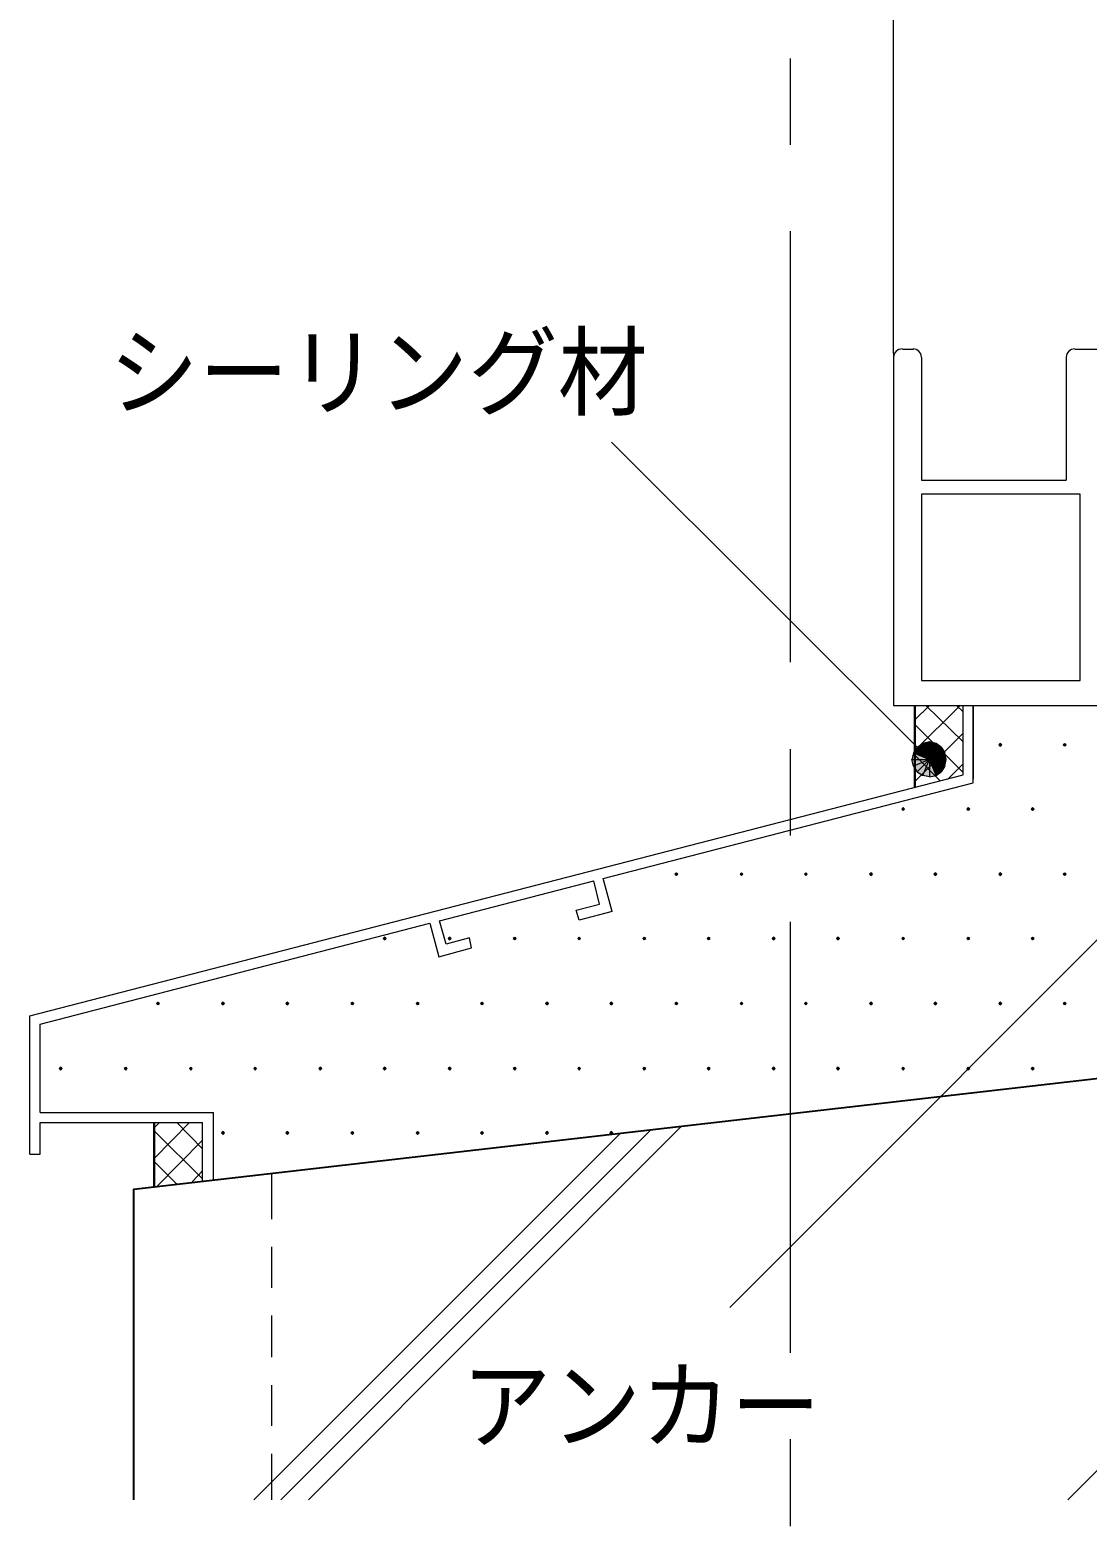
# Model space of a CAD drawing. Header units: millimetres. Extents: x 0 to 420, y 0 to 297.
# Drawn here: x 79.9 to 110.5, y 102.98 to 146.31 of the extents above; entities that cross this region are included whole.
import ezdxf
from ezdxf.enums import TextEntityAlignment as Align

# ---------------------------------------------------------------- set-up
doc = ezdxf.new("R2010")
doc.units = ezdxf.units.MM
doc.styles.add('kst32b', font='NotoSansJP-Variable.ttf')

msp = doc.modelspace()

# ---------------------------------------------------------------- hatches: boundary and pattern name
h = msp.add_hatch(color=7)
h.paths.add_polyline_path([(105.939, 125.688), (105.749, 125.645), (105.939, 125.18), (105.939, 125.688)])
h.paths.add_polyline_path([(105.749, 125.645), (105.939, 125.18), (105.579, 125.539), (105.749, 125.645)])
h.paths.add_polyline_path([(105.939, 125.18), (105.579, 125.539), (105.474, 125.37), (105.939, 125.18)])
for points in [[(106.13, 125.645), (105.939, 125.688), (105.939, 125.18), (106.13, 125.645)], [(107.992, 125.645), (107.971, 125.624), (107.95, 125.603), (107.971, 125.582), (107.992, 125.561), (108.013, 125.582), (108.035, 125.603), (108.013, 125.624), (107.992, 125.645)], [(109.855, 125.645), (109.834, 125.624), (109.813, 125.603), (109.834, 125.582), (109.855, 125.561), (109.876, 125.582), (109.897, 125.603), (109.876, 125.624), (109.855, 125.645)], [(105.177, 123.783), (105.156, 123.762), (105.135, 123.74), (105.156, 123.719), (105.177, 123.698), (105.198, 123.719), (105.22, 123.74), (105.198, 123.762), (105.177, 123.783)], [(107.061, 123.783), (107.04, 123.762), (107.019, 123.74), (107.04, 123.719), (107.061, 123.698), (107.082, 123.719), (107.103, 123.74), (107.082, 123.762), (107.061, 123.783)], [(108.924, 123.783), (108.903, 123.762), (108.881, 123.74), (108.903, 123.719), (108.924, 123.698), (108.945, 123.719), (108.966, 123.74), (108.945, 123.762), (108.924, 123.783)], [(98.616, 121.899), (98.594, 121.878), (98.573, 121.856), (98.594, 121.835), (98.616, 121.814), (98.637, 121.835), (98.658, 121.856), (98.637, 121.878), (98.616, 121.899)], [(100.499, 121.899), (100.478, 121.878), (100.457, 121.856), (100.478, 121.835), (100.499, 121.814), (100.521, 121.835), (100.542, 121.856), (100.521, 121.878), (100.499, 121.899)], [(102.362, 121.899), (102.341, 121.878), (102.32, 121.856), (102.341, 121.835), (102.362, 121.814), (102.383, 121.835), (102.404, 121.856), (102.383, 121.878), (102.362, 121.899)], [(104.246, 121.899), (104.225, 121.878), (104.204, 121.856), (104.225, 121.835), (104.246, 121.814), (104.267, 121.835), (104.288, 121.856), (104.267, 121.878), (104.246, 121.899)], [(106.109, 121.899), (106.087, 121.878), (106.066, 121.856), (106.087, 121.835), (106.109, 121.814), (106.13, 121.835), (106.151, 121.856), (106.13, 121.878), (106.109, 121.899)], [(107.992, 121.899), (107.971, 121.878), (107.95, 121.856), (107.971, 121.835), (107.992, 121.814), (108.013, 121.835), (108.035, 121.856), (108.013, 121.878), (107.992, 121.899)], [(109.855, 121.899), (109.834, 121.878), (109.813, 121.856), (109.834, 121.835), (109.855, 121.814), (109.876, 121.835), (109.897, 121.856), (109.876, 121.878), (109.855, 121.899)], [(90.17, 120.036), (90.149, 120.015), (90.128, 119.994), (90.149, 119.973), (90.17, 119.951), (90.191, 119.973), (90.212, 119.994), (90.191, 120.015), (90.17, 120.036)], [(92.054, 120.036), (92.033, 120.015), (92.012, 119.994), (92.033, 119.973), (92.054, 119.951), (92.075, 119.973), (92.096, 119.994), (92.075, 120.015), (92.054, 120.036)], [(93.938, 120.036), (93.917, 120.015), (93.895, 119.994), (93.917, 119.973), (93.938, 119.951), (93.959, 119.973), (93.98, 119.994), (93.959, 120.015), (93.938, 120.036)], [(95.8, 120.036), (95.779, 120.015), (95.758, 119.994), (95.779, 119.973), (95.8, 119.951), (95.821, 119.973), (95.843, 119.994), (95.821, 120.015), (95.8, 120.036)], [(97.684, 120.036), (97.663, 120.015), (97.642, 119.994), (97.663, 119.973), (97.684, 119.951), (97.705, 119.973), (97.727, 119.994), (97.705, 120.015), (97.684, 120.036)], [(99.547, 120.036), (99.526, 120.015), (99.504, 119.994), (99.526, 119.973), (99.547, 119.951), (99.568, 119.973), (99.589, 119.994), (99.568, 120.015), (99.547, 120.036)], [(101.431, 120.036), (101.41, 120.015), (101.388, 119.994), (101.41, 119.973), (101.431, 119.951), (101.452, 119.973), (101.473, 119.994), (101.452, 120.015), (101.431, 120.036)], [(103.293, 120.036), (103.272, 120.015), (103.251, 119.994), (103.272, 119.973), (103.293, 119.951), (103.315, 119.973), (103.336, 119.994), (103.315, 120.015), (103.293, 120.036)], [(105.177, 120.036), (105.156, 120.015), (105.135, 119.994), (105.156, 119.973), (105.177, 119.951), (105.198, 119.973), (105.22, 119.994), (105.198, 120.015), (105.177, 120.036)], [(107.061, 120.036), (107.04, 120.015), (107.019, 119.994), (107.04, 119.973), (107.061, 119.951), (107.082, 119.973), (107.103, 119.994), (107.082, 120.015), (107.061, 120.036)], [(108.924, 120.036), (108.903, 120.015), (108.881, 119.994), (108.903, 119.973), (108.924, 119.951), (108.945, 119.973), (108.966, 119.994), (108.945, 120.015), (108.924, 120.036)], [(83.608, 118.152), (83.587, 118.131), (83.566, 118.11), (83.587, 118.089), (83.608, 118.068), (83.629, 118.089), (83.651, 118.11), (83.629, 118.131), (83.608, 118.152)], [(85.492, 118.152), (85.471, 118.131), (85.45, 118.11), (85.471, 118.089), (85.492, 118.068), (85.513, 118.089), (85.535, 118.11), (85.513, 118.131), (85.492, 118.152)], [(87.355, 118.152), (87.334, 118.131), (87.312, 118.11), (87.334, 118.089), (87.355, 118.068), (87.376, 118.089), (87.397, 118.11), (87.376, 118.131), (87.355, 118.152)], [(89.239, 118.152), (89.218, 118.131), (89.196, 118.11), (89.218, 118.089), (89.239, 118.068), (89.26, 118.089), (89.281, 118.11), (89.26, 118.131), (89.239, 118.152)], [(91.123, 118.152), (91.101, 118.131), (91.08, 118.11), (91.101, 118.089), (91.123, 118.068), (91.144, 118.089), (91.165, 118.11), (91.144, 118.131), (91.123, 118.152)], [(92.985, 118.152), (92.964, 118.131), (92.943, 118.11), (92.964, 118.089), (92.985, 118.068), (93.006, 118.089), (93.028, 118.11), (93.006, 118.131), (92.985, 118.152)], [(94.869, 118.152), (94.848, 118.131), (94.827, 118.11), (94.848, 118.089), (94.869, 118.068), (94.89, 118.089), (94.911, 118.11), (94.89, 118.131), (94.869, 118.152)], [(96.732, 118.152), (96.711, 118.131), (96.689, 118.11), (96.711, 118.089), (96.732, 118.068), (96.753, 118.089), (96.774, 118.11), (96.753, 118.131), (96.732, 118.152)], [(98.616, 118.152), (98.594, 118.131), (98.573, 118.11), (98.594, 118.089), (98.616, 118.068), (98.637, 118.089), (98.658, 118.11), (98.637, 118.131), (98.616, 118.152)], [(100.499, 118.152), (100.478, 118.131), (100.457, 118.11), (100.478, 118.089), (100.499, 118.068), (100.521, 118.089), (100.542, 118.11), (100.521, 118.131), (100.499, 118.152)], [(102.362, 118.152), (102.341, 118.131), (102.32, 118.11), (102.341, 118.089), (102.362, 118.068), (102.383, 118.089), (102.404, 118.11), (102.383, 118.131), (102.362, 118.152)], [(104.246, 118.152), (104.225, 118.131), (104.204, 118.11), (104.225, 118.089), (104.246, 118.068), (104.267, 118.089), (104.288, 118.11), (104.267, 118.131), (104.246, 118.152)], [(106.109, 118.152), (106.087, 118.131), (106.066, 118.11), (106.087, 118.089), (106.109, 118.068), (106.13, 118.089), (106.151, 118.11), (106.13, 118.131), (106.109, 118.152)], [(107.992, 118.152), (107.971, 118.131), (107.95, 118.11), (107.971, 118.089), (107.992, 118.068), (108.013, 118.089), (108.035, 118.11), (108.013, 118.131), (107.992, 118.152)], [(109.855, 118.152), (109.834, 118.131), (109.813, 118.11), (109.834, 118.089), (109.855, 118.068), (109.876, 118.089), (109.897, 118.11), (109.876, 118.131), (109.855, 118.152)], [(80.793, 116.268), (80.772, 116.247), (80.751, 116.226), (80.772, 116.205), (80.793, 116.184), (80.814, 116.205), (80.836, 116.226), (80.814, 116.247), (80.793, 116.268)], [(82.677, 116.268), (82.656, 116.247), (82.635, 116.226), (82.656, 116.205), (82.677, 116.184), (82.698, 116.205), (82.719, 116.226), (82.698, 116.247), (82.677, 116.268)], [(84.561, 116.268), (84.54, 116.247), (84.519, 116.226), (84.54, 116.205), (84.561, 116.184), (84.582, 116.205), (84.603, 116.226), (84.582, 116.247), (84.561, 116.268)], [(86.424, 116.268), (86.402, 116.247), (86.381, 116.226), (86.402, 116.205), (86.424, 116.184), (86.445, 116.205), (86.466, 116.226), (86.445, 116.247), (86.424, 116.268)], [(88.307, 116.268), (88.286, 116.247), (88.265, 116.226), (88.286, 116.205), (88.307, 116.184), (88.329, 116.205), (88.35, 116.226), (88.329, 116.247), (88.307, 116.268)], [(90.17, 116.268), (90.149, 116.247), (90.128, 116.226), (90.149, 116.205), (90.17, 116.184), (90.191, 116.205), (90.212, 116.226), (90.191, 116.247), (90.17, 116.268)], [(92.054, 116.268), (92.033, 116.247), (92.012, 116.226), (92.033, 116.205), (92.054, 116.184), (92.075, 116.205), (92.096, 116.226), (92.075, 116.247), (92.054, 116.268)], [(93.938, 116.268), (93.917, 116.247), (93.895, 116.226), (93.917, 116.205), (93.938, 116.184), (93.959, 116.205), (93.98, 116.226), (93.959, 116.247), (93.938, 116.268)], [(95.8, 116.268), (95.779, 116.247), (95.758, 116.226), (95.779, 116.205), (95.8, 116.184), (95.821, 116.205), (95.843, 116.226), (95.821, 116.247), (95.8, 116.268)], [(97.684, 116.268), (97.663, 116.247), (97.642, 116.226), (97.663, 116.205), (97.684, 116.184), (97.705, 116.205), (97.727, 116.226), (97.705, 116.247), (97.684, 116.268)], [(99.547, 116.268), (99.526, 116.247), (99.504, 116.226), (99.526, 116.205), (99.547, 116.184), (99.568, 116.205), (99.589, 116.226), (99.568, 116.247), (99.547, 116.268)], [(101.431, 116.268), (101.41, 116.247), (101.388, 116.226), (101.41, 116.205), (101.431, 116.184), (101.452, 116.205), (101.473, 116.226), (101.452, 116.247), (101.431, 116.268)], [(103.293, 116.268), (103.272, 116.247), (103.251, 116.226), (103.272, 116.205), (103.293, 116.184), (103.315, 116.205), (103.336, 116.226), (103.315, 116.247), (103.293, 116.268)], [(105.177, 116.268), (105.156, 116.247), (105.135, 116.226), (105.156, 116.205), (105.177, 116.184), (105.198, 116.205), (105.22, 116.226), (105.198, 116.247), (105.177, 116.268)], [(107.061, 116.268), (107.04, 116.247), (107.019, 116.226), (107.04, 116.205), (107.061, 116.184), (107.082, 116.205), (107.103, 116.226), (107.082, 116.247), (107.061, 116.268)], [(108.924, 116.268), (108.903, 116.247), (108.881, 116.226), (108.903, 116.205), (108.924, 116.184), (108.945, 116.205), (108.966, 116.226), (108.945, 116.247), (108.924, 116.268)], [(85.492, 114.406), (85.471, 114.385), (85.45, 114.363), (85.471, 114.342), (85.492, 114.321), (85.513, 114.342), (85.535, 114.363), (85.513, 114.385), (85.492, 114.406)], [(87.355, 114.406), (87.334, 114.385), (87.312, 114.363), (87.334, 114.342), (87.355, 114.321), (87.376, 114.342), (87.397, 114.363), (87.376, 114.385), (87.355, 114.406)], [(89.239, 114.406), (89.218, 114.385), (89.196, 114.363), (89.218, 114.342), (89.239, 114.321), (89.26, 114.342), (89.281, 114.363), (89.26, 114.385), (89.239, 114.406)], [(91.123, 114.406), (91.101, 114.385), (91.08, 114.363), (91.101, 114.342), (91.123, 114.321), (91.144, 114.342), (91.165, 114.363), (91.144, 114.385), (91.123, 114.406)], [(92.985, 114.406), (92.964, 114.385), (92.943, 114.363), (92.964, 114.342), (92.985, 114.321), (93.006, 114.342), (93.028, 114.363), (93.006, 114.385), (92.985, 114.406)], [(94.869, 114.406), (94.848, 114.385), (94.827, 114.363), (94.848, 114.342), (94.869, 114.321), (94.89, 114.342), (94.911, 114.363), (94.89, 114.385), (94.869, 114.406)], [(96.732, 114.406), (96.711, 114.385), (96.689, 114.363), (96.711, 114.342), (96.732, 114.321), (96.753, 114.342), (96.774, 114.363), (96.753, 114.385), (96.732, 114.406)]]:
    msp.add_hatch(color=7).paths.add_polyline_path(points)
h = msp.add_hatch(color=7)
h.paths.add_polyline_path([(105.474, 125.37), (105.431, 125.18), (105.939, 125.18), (105.474, 125.37)])
h.paths.add_polyline_path([(105.431, 125.18), (105.939, 125.18), (105.474, 124.989), (105.431, 125.18)])
h.paths.add_polyline_path([(105.939, 125.18), (105.474, 124.989), (105.579, 124.82), (105.939, 125.18)])
h = msp.add_hatch(color=7)
h.paths.add_polyline_path([(106.426, 125.18), (106.384, 125.37), (105.939, 125.18), (106.426, 125.18)])
h.paths.add_polyline_path([(106.384, 125.37), (105.939, 125.18), (106.278, 125.539), (106.384, 125.37)])
h.paths.add_polyline_path([(105.939, 125.18), (106.278, 125.539), (106.13, 125.645), (105.939, 125.18)])
h = msp.add_hatch(color=7)
h.paths.add_polyline_path([(105.579, 124.82), (105.749, 124.714), (105.939, 125.18), (105.579, 124.82)])
h.paths.add_polyline_path([(105.749, 124.714), (105.939, 125.18), (105.939, 124.672), (105.749, 124.714)])
h.paths.add_polyline_path([(105.939, 125.18), (105.939, 124.672), (106.13, 124.714), (105.939, 125.18)])
h = msp.add_hatch(color=7)
h.paths.add_polyline_path([(106.13, 124.714), (106.278, 124.82), (105.939, 125.18), (106.13, 124.714)])
h.paths.add_polyline_path([(106.278, 124.82), (105.939, 125.18), (106.384, 124.989), (106.278, 124.82)])
h.paths.add_polyline_path([(105.939, 125.18), (106.384, 124.989), (106.426, 125.18), (105.939, 125.18)])

# ---------------------------------------------------------------- linework, layer by layer
at = {"lineweight": 13}
for points in [[(104.902, 136.948), (104.902, 184.489)], [(101.918, 142.981), (101.918, 145.479)], [(101.918, 127.995), (101.918, 140.483)], [(105.145, 137.075), (105.051, 137.056), (104.973, 137.004), (104.921, 136.927), (104.902, 136.832)], [(104.902, 136.948), (104.902, 126.746), (124.904, 126.746)], [(105.474, 137.054), (105.156, 137.054)], [(105.706, 136.832), (105.687, 136.927), (105.635, 137.004), (105.558, 137.056), (105.463, 137.075)], [(110.141, 137.075), (110.046, 137.056), (109.969, 137.004), (109.916, 136.927), (109.897, 136.832)], [(110.871, 137.054), (110.151, 137.054)], [(105.706, 136.821), (105.706, 133.265), (109.897, 133.265)], [(109.897, 136.821), (109.897, 133.265)], [(96.732, 134.366), (105.939, 125.18)], [(110.3, 132.863), (105.706, 132.863), (105.706, 127.466)], [(110.3, 127.466), (110.3, 132.863)], [(105.706, 127.466), (110.3, 127.466)], [(105.516, 126.323), (105.939, 126.746)], [(105.516, 125.434), (106.828, 126.746)], [(106.913, 125.688), (105.833, 126.746)], [(106.913, 126.555), (106.722, 126.746)], [(106.913, 124.735), (106.913, 126.746)], [(107.209, 124.735), (107.209, 126.746)], [(107.209, 126.746), (107.209, 124.608)], [(107.209, 124.502), (107.209, 126.746)], [(106.913, 124.799), (105.516, 126.196)], [(105.516, 124.545), (106.913, 125.942)], [(101.918, 122.978), (101.918, 125.476)], [(106.236, 124.566), (105.516, 125.307)], [(106.49, 124.629), (106.913, 125.053)], [(79.904, 117.75), (106.913, 124.735)], [(96.753, 120.777), (96.499, 121.729), (107.209, 124.502)], [(105.537, 124.396), (105.516, 124.418)], [(100.161, 109.305), (113.58, 122.746)], [(91.482, 120.438), (91.736, 119.465), (92.689, 119.719), (92.625, 120.015), (91.948, 119.825), (91.758, 120.502), (96.224, 121.666)], [(96.753, 120.777), (95.8, 120.523), (95.716, 120.819), (96.393, 120.989), (96.224, 121.666)], [(101.918, 107.992), (101.918, 120.481)], [(80.201, 117.517), (91.482, 120.438)], [(79.904, 113.75), (79.904, 117.75)], [(80.201, 114.956), (80.201, 117.517)], [(80.201, 114.956), (85.217, 114.956)], [(85.217, 112.988), (85.217, 114.956)], [(79.904, 113.75), (80.201, 113.75), (80.201, 114.66), (84.9, 114.66)], [(83.503, 114.512), (83.651, 114.66)], [(83.503, 113.623), (84.519, 114.66)], [(84.9, 113.03), (83.503, 114.427)], [(84.9, 113.898), (84.159, 114.66)], [(84.9, 112.966), (84.9, 114.66)], [(87.164, 103.738), (97.875, 114.448)], [(87.969, 103.738), (98.764, 114.554)], [(83.566, 112.797), (84.9, 114.152)], [(86.381, 103.738), (96.986, 114.342)], [(84.159, 112.882), (83.503, 113.538)], [(109.94, 103.738), (119.909, 113.707)], [(84.603, 112.945), (84.9, 113.263)], [(86.91, 111.866), (86.91, 113.178)], [(86.91, 109.876), (86.91, 111.062)], [(86.91, 107.865), (86.91, 109.072)], [(86.91, 105.876), (86.91, 107.061)], [(101.918, 102.976), (101.918, 105.495)], [(86.91, 103.738), (86.91, 105.071)]]:
    msp.add_lwpolyline(points, dxfattribs=at)
at = {"lineweight": 30}
for points in [[(105.516, 124.375), (105.516, 126.746)], [(83.503, 112.797), (83.503, 114.66)]]:
    msp.add_lwpolyline(points, dxfattribs=at)
at = {"lineweight": 0}
for points in [[(105.939, 125.688), (105.749, 125.645), (105.939, 125.18)], [(106.13, 125.645), (105.939, 125.688), (105.939, 125.18)], [(105.474, 125.37), (105.431, 125.18), (105.939, 125.18)], [(105.939, 125.18), (105.579, 125.539), (105.474, 125.37)], [(105.749, 125.645), (105.939, 125.18), (105.579, 125.539)], [(105.939, 125.18), (106.278, 125.539), (106.13, 125.645)], [(106.384, 125.37), (105.939, 125.18), (106.278, 125.539)], [(106.426, 125.18), (106.384, 125.37), (105.939, 125.18)], [(107.992, 125.645), (107.971, 125.624), (107.95, 125.603), (107.971, 125.582), (107.992, 125.561), (108.013, 125.582), (108.035, 125.603), (108.013, 125.624)], [(109.855, 125.645), (109.834, 125.624), (109.813, 125.603), (109.834, 125.582), (109.855, 125.561), (109.876, 125.582), (109.897, 125.603), (109.876, 125.624)], [(105.431, 125.18), (105.939, 125.18), (105.474, 124.989)], [(105.939, 125.18), (105.474, 124.989), (105.579, 124.82)], [(105.579, 124.82), (105.749, 124.714), (105.939, 125.18)], [(105.749, 124.714), (105.939, 125.18), (105.939, 124.672)], [(105.939, 125.18), (105.939, 124.672), (106.13, 124.714)], [(106.13, 124.714), (106.278, 124.82), (105.939, 125.18)], [(106.278, 124.82), (105.939, 125.18), (106.384, 124.989)], [(105.939, 125.18), (106.384, 124.989), (106.426, 125.18)], [(105.177, 123.783), (105.156, 123.762), (105.135, 123.74), (105.156, 123.719), (105.177, 123.698), (105.198, 123.719), (105.22, 123.74), (105.198, 123.762)], [(107.061, 123.783), (107.04, 123.762), (107.019, 123.74), (107.04, 123.719), (107.061, 123.698), (107.082, 123.719), (107.103, 123.74), (107.082, 123.762)], [(108.924, 123.783), (108.903, 123.762), (108.881, 123.74), (108.903, 123.719), (108.924, 123.698), (108.945, 123.719), (108.966, 123.74), (108.945, 123.762)], [(98.616, 121.899), (98.594, 121.878), (98.573, 121.856), (98.594, 121.835), (98.616, 121.814), (98.637, 121.835), (98.658, 121.856), (98.637, 121.878)], [(100.499, 121.899), (100.478, 121.878), (100.457, 121.856), (100.478, 121.835), (100.499, 121.814), (100.521, 121.835), (100.542, 121.856), (100.521, 121.878)], [(102.362, 121.899), (102.341, 121.878), (102.32, 121.856), (102.341, 121.835), (102.362, 121.814), (102.383, 121.835), (102.404, 121.856), (102.383, 121.878)], [(104.246, 121.899), (104.225, 121.878), (104.204, 121.856), (104.225, 121.835), (104.246, 121.814), (104.267, 121.835), (104.288, 121.856), (104.267, 121.878)], [(106.109, 121.899), (106.087, 121.878), (106.066, 121.856), (106.087, 121.835), (106.109, 121.814), (106.13, 121.835), (106.151, 121.856), (106.13, 121.878)], [(107.992, 121.899), (107.971, 121.878), (107.95, 121.856), (107.971, 121.835), (107.992, 121.814), (108.013, 121.835), (108.035, 121.856), (108.013, 121.878)], [(109.855, 121.899), (109.834, 121.878), (109.813, 121.856), (109.834, 121.835), (109.855, 121.814), (109.876, 121.835), (109.897, 121.856), (109.876, 121.878)], [(90.17, 120.036), (90.149, 120.015), (90.128, 119.994), (90.149, 119.973), (90.17, 119.951), (90.191, 119.973), (90.212, 119.994), (90.191, 120.015)], [(92.054, 120.036), (92.033, 120.015), (92.012, 119.994), (92.033, 119.973), (92.054, 119.951), (92.075, 119.973), (92.096, 119.994), (92.075, 120.015)], [(93.938, 120.036), (93.917, 120.015), (93.895, 119.994), (93.917, 119.973), (93.938, 119.951), (93.959, 119.973), (93.98, 119.994), (93.959, 120.015)], [(95.8, 120.036), (95.779, 120.015), (95.758, 119.994), (95.779, 119.973), (95.8, 119.951), (95.821, 119.973), (95.843, 119.994), (95.821, 120.015)], [(97.684, 120.036), (97.663, 120.015), (97.642, 119.994), (97.663, 119.973), (97.684, 119.951), (97.705, 119.973), (97.727, 119.994), (97.705, 120.015)], [(99.547, 120.036), (99.526, 120.015), (99.504, 119.994), (99.526, 119.973), (99.547, 119.951), (99.568, 119.973), (99.589, 119.994), (99.568, 120.015)], [(101.431, 120.036), (101.41, 120.015), (101.388, 119.994), (101.41, 119.973), (101.431, 119.951), (101.452, 119.973), (101.473, 119.994), (101.452, 120.015)], [(103.293, 120.036), (103.272, 120.015), (103.251, 119.994), (103.272, 119.973), (103.293, 119.951), (103.315, 119.973), (103.336, 119.994), (103.315, 120.015)], [(105.177, 120.036), (105.156, 120.015), (105.135, 119.994), (105.156, 119.973), (105.177, 119.951), (105.198, 119.973), (105.22, 119.994), (105.198, 120.015)], [(107.061, 120.036), (107.04, 120.015), (107.019, 119.994), (107.04, 119.973), (107.061, 119.951), (107.082, 119.973), (107.103, 119.994), (107.082, 120.015)], [(108.924, 120.036), (108.903, 120.015), (108.881, 119.994), (108.903, 119.973), (108.924, 119.951), (108.945, 119.973), (108.966, 119.994), (108.945, 120.015)], [(83.608, 118.152), (83.587, 118.131), (83.566, 118.11), (83.587, 118.089), (83.608, 118.068), (83.629, 118.089), (83.651, 118.11), (83.629, 118.131)], [(85.492, 118.152), (85.471, 118.131), (85.45, 118.11), (85.471, 118.089), (85.492, 118.068), (85.513, 118.089), (85.535, 118.11), (85.513, 118.131)], [(87.355, 118.152), (87.334, 118.131), (87.312, 118.11), (87.334, 118.089), (87.355, 118.068), (87.376, 118.089), (87.397, 118.11), (87.376, 118.131)], [(89.239, 118.152), (89.218, 118.131), (89.196, 118.11), (89.218, 118.089), (89.239, 118.068), (89.26, 118.089), (89.281, 118.11), (89.26, 118.131)], [(91.123, 118.152), (91.101, 118.131), (91.08, 118.11), (91.101, 118.089), (91.123, 118.068), (91.144, 118.089), (91.165, 118.11), (91.144, 118.131)], [(92.985, 118.152), (92.964, 118.131), (92.943, 118.11), (92.964, 118.089), (92.985, 118.068), (93.006, 118.089), (93.028, 118.11), (93.006, 118.131)], [(94.869, 118.152), (94.848, 118.131), (94.827, 118.11), (94.848, 118.089), (94.869, 118.068), (94.89, 118.089), (94.911, 118.11), (94.89, 118.131)], [(96.732, 118.152), (96.711, 118.131), (96.689, 118.11), (96.711, 118.089), (96.732, 118.068), (96.753, 118.089), (96.774, 118.11), (96.753, 118.131)], [(98.616, 118.152), (98.594, 118.131), (98.573, 118.11), (98.594, 118.089), (98.616, 118.068), (98.637, 118.089), (98.658, 118.11), (98.637, 118.131)], [(100.499, 118.152), (100.478, 118.131), (100.457, 118.11), (100.478, 118.089), (100.499, 118.068), (100.521, 118.089), (100.542, 118.11), (100.521, 118.131)], [(102.362, 118.152), (102.341, 118.131), (102.32, 118.11), (102.341, 118.089), (102.362, 118.068), (102.383, 118.089), (102.404, 118.11), (102.383, 118.131)], [(104.246, 118.152), (104.225, 118.131), (104.204, 118.11), (104.225, 118.089), (104.246, 118.068), (104.267, 118.089), (104.288, 118.11), (104.267, 118.131)], [(106.109, 118.152), (106.087, 118.131), (106.066, 118.11), (106.087, 118.089), (106.109, 118.068), (106.13, 118.089), (106.151, 118.11), (106.13, 118.131)], [(107.992, 118.152), (107.971, 118.131), (107.95, 118.11), (107.971, 118.089), (107.992, 118.068), (108.013, 118.089), (108.035, 118.11), (108.013, 118.131)], [(109.855, 118.152), (109.834, 118.131), (109.813, 118.11), (109.834, 118.089), (109.855, 118.068), (109.876, 118.089), (109.897, 118.11), (109.876, 118.131)], [(80.793, 116.268), (80.772, 116.247), (80.751, 116.226), (80.772, 116.205), (80.793, 116.184), (80.814, 116.205), (80.836, 116.226), (80.814, 116.247)], [(82.677, 116.268), (82.656, 116.247), (82.635, 116.226), (82.656, 116.205), (82.677, 116.184), (82.698, 116.205), (82.719, 116.226), (82.698, 116.247)], [(84.561, 116.268), (84.54, 116.247), (84.519, 116.226), (84.54, 116.205), (84.561, 116.184), (84.582, 116.205), (84.603, 116.226), (84.582, 116.247)], [(86.424, 116.268), (86.402, 116.247), (86.381, 116.226), (86.402, 116.205), (86.424, 116.184), (86.445, 116.205), (86.466, 116.226), (86.445, 116.247)], [(88.307, 116.268), (88.286, 116.247), (88.265, 116.226), (88.286, 116.205), (88.307, 116.184), (88.329, 116.205), (88.35, 116.226), (88.329, 116.247)], [(90.17, 116.268), (90.149, 116.247), (90.128, 116.226), (90.149, 116.205), (90.17, 116.184), (90.191, 116.205), (90.212, 116.226), (90.191, 116.247)], [(92.054, 116.268), (92.033, 116.247), (92.012, 116.226), (92.033, 116.205), (92.054, 116.184), (92.075, 116.205), (92.096, 116.226), (92.075, 116.247)], [(93.938, 116.268), (93.917, 116.247), (93.895, 116.226), (93.917, 116.205), (93.938, 116.184), (93.959, 116.205), (93.98, 116.226), (93.959, 116.247)], [(95.8, 116.268), (95.779, 116.247), (95.758, 116.226), (95.779, 116.205), (95.8, 116.184), (95.821, 116.205), (95.843, 116.226), (95.821, 116.247)], [(97.684, 116.268), (97.663, 116.247), (97.642, 116.226), (97.663, 116.205), (97.684, 116.184), (97.705, 116.205), (97.727, 116.226), (97.705, 116.247)], [(99.547, 116.268), (99.526, 116.247), (99.504, 116.226), (99.526, 116.205), (99.547, 116.184), (99.568, 116.205), (99.589, 116.226), (99.568, 116.247)], [(101.431, 116.268), (101.41, 116.247), (101.388, 116.226), (101.41, 116.205), (101.431, 116.184), (101.452, 116.205), (101.473, 116.226), (101.452, 116.247)], [(103.293, 116.268), (103.272, 116.247), (103.251, 116.226), (103.272, 116.205), (103.293, 116.184), (103.315, 116.205), (103.336, 116.226), (103.315, 116.247)], [(105.177, 116.268), (105.156, 116.247), (105.135, 116.226), (105.156, 116.205), (105.177, 116.184), (105.198, 116.205), (105.22, 116.226), (105.198, 116.247)], [(107.061, 116.268), (107.04, 116.247), (107.019, 116.226), (107.04, 116.205), (107.061, 116.184), (107.082, 116.205), (107.103, 116.226), (107.082, 116.247)], [(108.924, 116.268), (108.903, 116.247), (108.881, 116.226), (108.903, 116.205), (108.924, 116.184), (108.945, 116.205), (108.966, 116.226), (108.945, 116.247)], [(85.492, 114.406), (85.471, 114.385), (85.45, 114.363), (85.471, 114.342), (85.492, 114.321), (85.513, 114.342), (85.535, 114.363), (85.513, 114.385)], [(87.355, 114.406), (87.334, 114.385), (87.312, 114.363), (87.334, 114.342), (87.355, 114.321), (87.376, 114.342), (87.397, 114.363), (87.376, 114.385)], [(89.239, 114.406), (89.218, 114.385), (89.196, 114.363), (89.218, 114.342), (89.239, 114.321), (89.26, 114.342), (89.281, 114.363), (89.26, 114.385)], [(91.123, 114.406), (91.101, 114.385), (91.08, 114.363), (91.101, 114.342), (91.123, 114.321), (91.144, 114.342), (91.165, 114.363), (91.144, 114.385)], [(92.985, 114.406), (92.964, 114.385), (92.943, 114.363), (92.964, 114.342), (92.985, 114.321), (93.006, 114.342), (93.028, 114.363), (93.006, 114.385)], [(94.869, 114.406), (94.848, 114.385), (94.827, 114.363), (94.848, 114.342), (94.869, 114.321), (94.89, 114.342), (94.911, 114.363), (94.89, 114.385)], [(96.732, 114.406), (96.711, 114.385), (96.689, 114.363), (96.711, 114.342), (96.732, 114.321), (96.753, 114.342), (96.774, 114.363), (96.753, 114.385)]]:
    msp.add_lwpolyline(points, close=True, dxfattribs=at)
at = {"lineweight": 25}
msp.add_lwpolyline([(82.91, 103.738), (82.91, 112.734), (119.909, 116.988)], dxfattribs=at)

# ---------------------------------------------------------------- texts
at = {"style": 'kst32b'}
for s, p, p2 in [('シーリング材', (82.19, 135.361), (97.784, 135.361)), ('アンカー', (92.393, 105.431), (102.788, 105.431))]:
    msp.add_text(s, height=2.0791, dxfattribs=at).set_placement(p, p2, align=Align.FIT)

doc.saveas('drawing.dxf')
